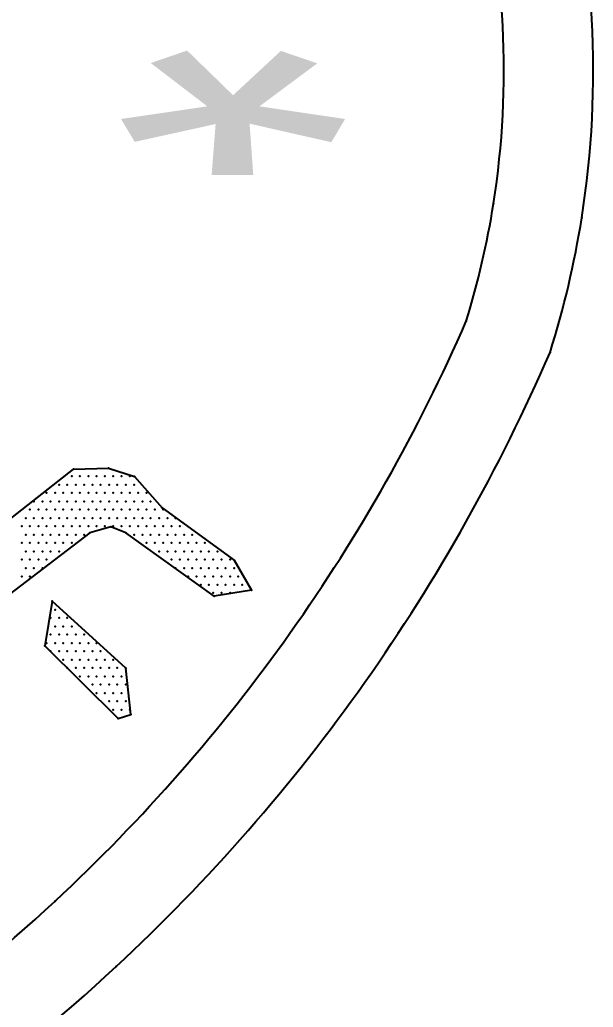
# Model space of a CAD drawing. Extents: x 180421 to 182279, y 668879 to 669787.
# Drawn here: x 181694.71 to 181702.15, y 669709.2 to 669722.01 of the extents above; entities that cross this region are included whole.
import ezdxf
from ezdxf.enums import TextEntityAlignment as Align

# ---------------------------------------------------------------- set-up
doc = ezdxf.new("R2010")
doc.units = 0
doc.header["$LTSCALE"] = 2.5
doc.header["$MEASUREMENT"] = 0
doc.layers.add('KOTERET', color=1, linetype='CONTINUOUS')
doc.styles.get("Standard").update_dxf_attribs({"font": 'heb.shx', "height": 0.5})

msp = doc.modelspace()

# ---------------------------------------------------------------- linework, layer by layer
at = {"layer": 'KOTERET', "color": 1, "linetype": 'Continuous'}
for points in [[(181688.795, 669737.3, 0.06433), (181676.054, 669740.815, 0.055067), (181664.732, 669741.153, 0.081051), (181651.357, 669738.403, 0.05642), (181642.886, 669734.022, 0.170965), (181636.373, 669726.427, 0.076819), (181635.38, 669721.935, 0.118306), (181636.969, 669715.09, 0.129737), (181642.047, 669709.321, 0.070189), (181651.985, 669704.085, 0.047922), (181659.438, 669702.19, 0.049022), (181670.105, 669701.425, 0.072792), (181685.707, 669704.127, 0.1248), (181695.958, 669709.732, 0.103709), (181701.589, 669717.697, 0.036886), (181702.001, 669719.444, 0.106536), (181701.716, 669724.569, 0.106243), (181696.649, 669732.307, 0.106919), (181688.795, 669737.3)], [(181659.628, 669703.335, 0.049045), (181670.074, 669702.586, 0.072972), (181685.38, 669705.246, 0.125195), (181695.166, 669710.582, 0.103069), (181700.502, 669718.104, 0.035565), (181700.856, 669719.629, 0.105225), (181700.613, 669724.21, 0.105504), (181695.836, 669731.484, 0.107235), (181688.373, 669736.223, 0.064474), (181675.89, 669739.665, 0.055181), (181664.801, 669739.997, 0.081162), (181651.774, 669737.321, 0.05669), (181643.498, 669733.035, 0.171614), (181637.455, 669726.01, 0.076301), (181636.541, 669721.893, 0.117637), (181638.009, 669715.612, 0.130118), (181642.712, 669710.276, 0.070334), (181652.381, 669705.177, 0.047983), (181659.628, 669703.335)]]:
    msp.add_lwpolyline(points, format="xyb", dxfattribs=at)
at = {"layer": 'KOTERET', "color": 2, "linetype": 'Continuous'}
for points in [[(181694.142, 669715.195), (181695.403, 669716.182)], [(181695.403, 669716.182), (181695.857, 669716.198)], [(181695.857, 669716.198), (181696.195, 669716.087)], [(181695.382, 669716.093), (181695.382, 669716.093)], [(181695.488, 669716.093), (181695.488, 669716.093)], [(181695.599, 669716.093), (181695.599, 669716.093)], [(181695.704, 669716.093), (181695.704, 669716.093)], [(181695.81, 669716.093), (181695.81, 669716.093)], [(181695.921, 669716.093), (181695.921, 669716.093)], [(181696.026, 669716.093), (181696.026, 669716.093)], [(181696.137, 669716.093), (181696.137, 669716.093)], [(181696.195, 669716.087), (181696.554, 669715.681)], [(181695.219, 669715.982), (181695.219, 669715.982)], [(181695.324, 669715.982), (181695.324, 669715.982)], [(181695.435, 669715.982), (181695.435, 669715.982)], [(181695.541, 669715.982), (181695.541, 669715.982)], [(181695.652, 669715.982), (181695.652, 669715.982)], [(181695.757, 669715.982), (181695.757, 669715.982)], [(181695.868, 669715.982), (181695.868, 669715.982)], [(181695.973, 669715.982), (181695.973, 669715.982)], [(181696.084, 669715.982), (181696.084, 669715.982)], [(181696.19, 669715.982), (181696.19, 669715.982)], [(181694.891, 669715.765), (181694.891, 669715.765)], [(181695.002, 669715.765), (181695.002, 669715.765)], [(181695.055, 669715.876), (181695.055, 669715.876)], [(181695.108, 669715.765), (181695.108, 669715.765)], [(181695.166, 669715.876), (181695.166, 669715.876)], [(181695.219, 669715.765), (181695.219, 669715.765)], [(181695.271, 669715.876), (181695.271, 669715.876)], [(181695.324, 669715.765), (181695.324, 669715.765)], [(181695.382, 669715.876), (181695.382, 669715.876)], [(181695.435, 669715.765), (181695.435, 669715.765)], [(181695.488, 669715.876), (181695.488, 669715.876)], [(181695.541, 669715.765), (181695.541, 669715.765)], [(181695.599, 669715.876), (181695.599, 669715.876)], [(181695.652, 669715.765), (181695.652, 669715.765)], [(181695.704, 669715.876), (181695.704, 669715.876)], [(181695.757, 669715.765), (181695.757, 669715.765)], [(181695.81, 669715.876), (181695.81, 669715.876)], [(181695.868, 669715.765), (181695.868, 669715.765)], [(181695.921, 669715.876), (181695.921, 669715.876)], [(181695.973, 669715.765), (181695.973, 669715.765)], [(181696.026, 669715.876), (181696.026, 669715.876)], [(181696.084, 669715.765), (181696.084, 669715.765)], [(181696.137, 669715.876), (181696.137, 669715.876)], [(181696.19, 669715.765), (181696.19, 669715.765)], [(181696.243, 669715.876), (181696.243, 669715.876)], [(181696.301, 669715.765), (181696.301, 669715.765)], [(181696.354, 669715.876), (181696.354, 669715.876)], [(181696.406, 669715.765), (181696.406, 669715.765)], [(181694.839, 669715.66), (181694.839, 669715.66)], [(181694.95, 669715.66), (181694.95, 669715.66)], [(181695.055, 669715.66), (181695.055, 669715.66)], [(181695.166, 669715.66), (181695.166, 669715.66)], [(181695.271, 669715.66), (181695.271, 669715.66)], [(181695.382, 669715.66), (181695.382, 669715.66)], [(181695.488, 669715.66), (181695.488, 669715.66)], [(181695.599, 669715.66), (181695.599, 669715.66)], [(181695.704, 669715.66), (181695.704, 669715.66)], [(181695.81, 669715.66), (181695.81, 669715.66)], [(181695.921, 669715.66), (181695.921, 669715.66)], [(181696.026, 669715.66), (181696.026, 669715.66)], [(181696.137, 669715.66), (181696.137, 669715.66)], [(181696.243, 669715.66), (181696.243, 669715.66)], [(181696.354, 669715.66), (181696.354, 669715.66)], [(181696.459, 669715.66), (181696.459, 669715.66)], [(181696.554, 669715.681), (181697.488, 669715.005)], [(181696.57, 669715.66), (181696.57, 669715.66)], [(181694.786, 669715.549), (181694.786, 669715.549)], [(181694.891, 669715.549), (181694.891, 669715.549)], [(181695.002, 669715.549), (181695.002, 669715.549)], [(181695.108, 669715.549), (181695.108, 669715.549)], [(181695.219, 669715.549), (181695.219, 669715.549)], [(181695.324, 669715.549), (181695.324, 669715.549)], [(181695.435, 669715.549), (181695.435, 669715.549)], [(181695.541, 669715.549), (181695.541, 669715.549)], [(181695.652, 669715.549), (181695.652, 669715.549)], [(181695.757, 669715.549), (181695.757, 669715.549)], [(181695.868, 669715.549), (181695.868, 669715.549)], [(181695.973, 669715.549), (181695.973, 669715.549)], [(181696.084, 669715.549), (181696.084, 669715.549)], [(181696.19, 669715.549), (181696.19, 669715.549)], [(181696.301, 669715.549), (181696.301, 669715.549)], [(181696.406, 669715.549), (181696.406, 669715.549)], [(181696.517, 669715.549), (181696.517, 669715.549)], [(181696.623, 669715.549), (181696.623, 669715.549)], [(181696.728, 669715.549), (181696.728, 669715.549)], [(181694.733, 669715.443), (181694.733, 669715.443)], [(181694.839, 669715.443), (181694.839, 669715.443)], [(181694.95, 669715.443), (181694.95, 669715.443)], [(181695.055, 669715.443), (181695.055, 669715.443)], [(181695.166, 669715.443), (181695.166, 669715.443)], [(181695.271, 669715.443), (181695.271, 669715.443)], [(181695.382, 669715.443), (181695.382, 669715.443)], [(181695.488, 669715.443), (181695.488, 669715.443)], [(181695.599, 669715.443), (181695.599, 669715.443)], [(181695.889, 669715.438), (181695.615, 669715.359)], [(181695.704, 669715.443), (181695.704, 669715.443)], [(181695.81, 669715.443), (181695.81, 669715.443)], [(181696.084, 669715.359), (181695.889, 669715.438)], [(181695.921, 669715.443), (181695.921, 669715.443)], [(181696.026, 669715.443), (181696.026, 669715.443)], [(181696.137, 669715.443), (181696.137, 669715.443)], [(181696.243, 669715.443), (181696.243, 669715.443)], [(181696.354, 669715.443), (181696.354, 669715.443)], [(181696.459, 669715.443), (181696.459, 669715.443)], [(181696.57, 669715.443), (181696.57, 669715.443)], [(181696.675, 669715.443), (181696.675, 669715.443)], [(181696.786, 669715.443), (181696.786, 669715.443)], [(181695.615, 669715.359), (181694.031, 669714.15)], [(181694.786, 669715.332), (181694.786, 669715.332)], [(181694.891, 669715.332), (181694.891, 669715.332)], [(181695.002, 669715.332), (181695.002, 669715.332)], [(181695.108, 669715.332), (181695.108, 669715.332)], [(181695.219, 669715.332), (181695.219, 669715.332)], [(181695.324, 669715.332), (181695.324, 669715.332)], [(181695.435, 669715.332), (181695.435, 669715.332)], [(181695.541, 669715.332), (181695.541, 669715.332)], [(181697.23, 669714.535), (181696.084, 669715.359)], [(181696.19, 669715.332), (181696.19, 669715.332)], [(181696.301, 669715.332), (181696.301, 669715.332)], [(181696.406, 669715.332), (181696.406, 669715.332)], [(181696.517, 669715.332), (181696.517, 669715.332)], [(181696.623, 669715.332), (181696.623, 669715.332)], [(181696.728, 669715.332), (181696.728, 669715.332)], [(181696.839, 669715.332), (181696.839, 669715.332)], [(181696.945, 669715.332), (181696.945, 669715.332)], [(181694.733, 669715.227), (181694.733, 669715.227)], [(181694.839, 669715.227), (181694.839, 669715.227)], [(181694.95, 669715.227), (181694.95, 669715.227)], [(181695.055, 669715.227), (181695.055, 669715.227)], [(181695.166, 669715.227), (181695.166, 669715.227)], [(181695.271, 669715.227), (181695.271, 669715.227)], [(181695.382, 669715.227), (181695.382, 669715.227)], [(181696.354, 669715.227), (181696.354, 669715.227)], [(181696.459, 669715.227), (181696.459, 669715.227)], [(181696.57, 669715.227), (181696.57, 669715.227)], [(181696.675, 669715.227), (181696.675, 669715.227)], [(181696.786, 669715.227), (181696.786, 669715.227)], [(181696.892, 669715.227), (181696.892, 669715.227)], [(181697.003, 669715.227), (181697.003, 669715.227)], [(181697.108, 669715.227), (181697.108, 669715.227)], [(181694.733, 669715.011), (181694.733, 669715.011)], [(181694.786, 669715.116), (181694.786, 669715.116)], [(181694.839, 669715.011), (181694.839, 669715.011)], [(181694.891, 669715.116), (181694.891, 669715.116)], [(181694.95, 669715.011), (181694.95, 669715.011)], [(181695.002, 669715.116), (181695.002, 669715.116)], [(181695.055, 669715.011), (181695.055, 669715.011)], [(181695.108, 669715.116), (181695.108, 669715.116)], [(181695.219, 669715.116), (181695.219, 669715.116)], [(181696.517, 669715.116), (181696.517, 669715.116)], [(181696.623, 669715.116), (181696.623, 669715.116)], [(181696.675, 669715.011), (181696.675, 669715.011)], [(181696.728, 669715.116), (181696.728, 669715.116)], [(181696.786, 669715.011), (181696.786, 669715.011)], [(181696.839, 669715.116), (181696.839, 669715.116)], [(181696.892, 669715.011), (181696.892, 669715.011)], [(181696.945, 669715.116), (181696.945, 669715.116)], [(181697.003, 669715.011), (181697.003, 669715.011)], [(181697.056, 669715.116), (181697.056, 669715.116)], [(181697.108, 669715.011), (181697.108, 669715.011)], [(181697.161, 669715.116), (181697.161, 669715.116)], [(181697.219, 669715.011), (181697.219, 669715.011)], [(181697.272, 669715.116), (181697.272, 669715.116)], [(181697.325, 669715.011), (181697.325, 669715.011)], [(181697.436, 669715.011), (181697.436, 669715.011)], [(181697.488, 669715.005), (181697.715, 669714.615)], [(181694.786, 669714.9), (181694.786, 669714.9)], [(181694.891, 669714.9), (181694.891, 669714.9)], [(181695.002, 669714.9), (181695.002, 669714.9)], [(181696.728, 669714.9), (181696.728, 669714.9)], [(181696.839, 669714.9), (181696.839, 669714.9)], [(181696.945, 669714.9), (181696.945, 669714.9)], [(181697.056, 669714.9), (181697.056, 669714.9)], [(181697.161, 669714.9), (181697.161, 669714.9)], [(181697.272, 669714.9), (181697.272, 669714.9)], [(181697.377, 669714.9), (181697.377, 669714.9)], [(181697.488, 669714.9), (181697.488, 669714.9)], [(181694.733, 669714.794), (181694.733, 669714.794)], [(181694.839, 669714.794), (181694.839, 669714.794)], [(181696.892, 669714.794), (181696.892, 669714.794)], [(181697.003, 669714.794), (181697.003, 669714.794)], [(181697.108, 669714.794), (181697.108, 669714.794)], [(181697.219, 669714.794), (181697.219, 669714.794)], [(181697.325, 669714.794), (181697.325, 669714.794)], [(181697.436, 669714.794), (181697.436, 669714.794)], [(181697.541, 669714.794), (181697.541, 669714.794)], [(181697.056, 669714.683), (181697.056, 669714.683)], [(181697.161, 669714.683), (181697.161, 669714.683)], [(181697.715, 669714.615), (181697.23, 669714.535)], [(181697.272, 669714.683), (181697.272, 669714.683)], [(181697.377, 669714.683), (181697.377, 669714.683)], [(181697.488, 669714.683), (181697.488, 669714.683)], [(181697.594, 669714.683), (181697.594, 669714.683)], [(181697.219, 669714.578), (181697.219, 669714.578)], [(181697.325, 669714.578), (181697.325, 669714.578)], [(181697.436, 669714.578), (181697.436, 669714.578)], [(181695.129, 669714.472), (181695.034, 669713.892)], [(181696.084, 669713.601), (181695.129, 669714.472)], [(181695.166, 669714.361), (181695.166, 669714.361)], [(181695.108, 669714.256), (181695.108, 669714.256)], [(181695.219, 669714.256), (181695.219, 669714.256)], [(181695.324, 669714.256), (181695.324, 669714.256)], [(181695.166, 669714.145), (181695.166, 669714.145)], [(181695.271, 669714.145), (181695.271, 669714.145)], [(181695.382, 669714.145), (181695.382, 669714.145)], [(181695.108, 669714.039), (181695.108, 669714.039)], [(181695.219, 669714.039), (181695.219, 669714.039)], [(181695.324, 669714.039), (181695.324, 669714.039)], [(181695.435, 669714.039), (181695.435, 669714.039)], [(181695.541, 669714.039), (181695.541, 669714.039)], [(181695.034, 669713.892), (181695.984, 669712.952)], [(181695.055, 669713.929), (181695.055, 669713.929)], [(181695.166, 669713.929), (181695.166, 669713.929)], [(181695.271, 669713.929), (181695.271, 669713.929)], [(181695.382, 669713.929), (181695.382, 669713.929)], [(181695.488, 669713.929), (181695.488, 669713.929)], [(181695.599, 669713.929), (181695.599, 669713.929)], [(181695.704, 669713.929), (181695.704, 669713.929)], [(181695.108, 669713.823), (181695.108, 669713.823)], [(181695.219, 669713.823), (181695.219, 669713.823)], [(181695.324, 669713.823), (181695.324, 669713.823)], [(181695.435, 669713.823), (181695.435, 669713.823)], [(181695.541, 669713.823), (181695.541, 669713.823)], [(181695.652, 669713.823), (181695.652, 669713.823)], [(181695.757, 669713.823), (181695.757, 669713.823)], [(181695.271, 669713.712), (181695.271, 669713.712)], [(181695.324, 669713.607), (181695.324, 669713.607)], [(181695.382, 669713.712), (181695.382, 669713.712)], [(181695.435, 669713.607), (181695.435, 669713.607)], [(181695.488, 669713.712), (181695.488, 669713.712)], [(181695.541, 669713.607), (181695.541, 669713.607)], [(181695.599, 669713.712), (181695.599, 669713.712)], [(181695.652, 669713.607), (181695.652, 669713.607)], [(181695.704, 669713.712), (181695.704, 669713.712)], [(181695.757, 669713.607), (181695.757, 669713.607)], [(181695.81, 669713.712), (181695.81, 669713.712)], [(181695.868, 669713.607), (181695.868, 669713.607)], [(181695.921, 669713.712), (181695.921, 669713.712)], [(181695.973, 669713.607), (181695.973, 669713.607)], [(181696.148, 669713), (181696.084, 669713.601)], [(181695.488, 669713.496), (181695.488, 669713.496)], [(181695.599, 669713.496), (181695.599, 669713.496)], [(181695.704, 669713.496), (181695.704, 669713.496)], [(181695.81, 669713.496), (181695.81, 669713.496)], [(181695.921, 669713.496), (181695.921, 669713.496)], [(181696.026, 669713.496), (181696.026, 669713.496)], [(181695.652, 669713.39), (181695.652, 669713.39)], [(181695.757, 669713.39), (181695.757, 669713.39)], [(181695.868, 669713.39), (181695.868, 669713.39)], [(181695.973, 669713.39), (181695.973, 669713.39)], [(181696.084, 669713.39), (181696.084, 669713.39)], [(181695.704, 669713.279), (181695.704, 669713.279)], [(181695.81, 669713.279), (181695.81, 669713.279)], [(181695.921, 669713.279), (181695.921, 669713.279)], [(181696.026, 669713.279), (181696.026, 669713.279)], [(181695.868, 669713.174), (181695.868, 669713.174)], [(181695.973, 669713.174), (181695.973, 669713.174)], [(181696.084, 669713.174), (181696.084, 669713.174)], [(181695.921, 669713.063), (181695.921, 669713.063)], [(181695.984, 669712.952), (181696.148, 669713)], [(181696.026, 669713.063), (181696.026, 669713.063)], [(181696.137, 669713.063), (181696.137, 669713.063)]]:
    msp.add_lwpolyline(points, dxfattribs=at)
at = {"layer": 'KOTERET', "color": 1}
for p in [(181700.856, 669719.629), (181702.001, 669719.444), (181700.502, 669718.104), (181701.589, 669717.697), (181695.403, 669716.182), (181695.403, 669716.182), (181695.857, 669716.198), (181695.857, 669716.198), (181695.382, 669716.093), (181695.382, 669716.093), (181695.488, 669716.093), (181695.488, 669716.093), (181695.599, 669716.093), (181695.599, 669716.093), (181695.704, 669716.093), (181695.704, 669716.093), (181695.81, 669716.093), (181695.81, 669716.093), (181695.921, 669716.093), (181695.921, 669716.093), (181696.026, 669716.093), (181696.026, 669716.093), (181696.137, 669716.093), (181696.137, 669716.093), (181696.195, 669716.087), (181696.195, 669716.087), (181695.219, 669715.982), (181695.219, 669715.982), (181695.324, 669715.982), (181695.324, 669715.982), (181695.435, 669715.982), (181695.435, 669715.982), (181695.541, 669715.982), (181695.541, 669715.982), (181695.652, 669715.982), (181695.652, 669715.982), (181695.757, 669715.982), (181695.757, 669715.982), (181695.868, 669715.982), (181695.868, 669715.982), (181695.973, 669715.982), (181695.973, 669715.982), (181696.084, 669715.982), (181696.084, 669715.982), (181696.19, 669715.982), (181696.19, 669715.982), (181694.891, 669715.765), (181694.891, 669715.765), (181695.002, 669715.765), (181695.002, 669715.765), (181695.055, 669715.876), (181695.055, 669715.876), (181695.108, 669715.765), (181695.108, 669715.765), (181695.166, 669715.876), (181695.166, 669715.876), (181695.219, 669715.765), (181695.219, 669715.765), (181695.271, 669715.876), (181695.271, 669715.876), (181695.324, 669715.765), (181695.324, 669715.765), (181695.382, 669715.876), (181695.382, 669715.876), (181695.435, 669715.765), (181695.435, 669715.765), (181695.488, 669715.876), (181695.488, 669715.876), (181695.541, 669715.765), (181695.541, 669715.765), (181695.599, 669715.876), (181695.599, 669715.876), (181695.652, 669715.765), (181695.652, 669715.765), (181695.704, 669715.876), (181695.704, 669715.876), (181695.757, 669715.765), (181695.757, 669715.765), (181695.81, 669715.876), (181695.81, 669715.876), (181695.868, 669715.765), (181695.868, 669715.765), (181695.921, 669715.876), (181695.921, 669715.876), (181695.973, 669715.765), (181695.973, 669715.765), (181696.026, 669715.876), (181696.026, 669715.876), (181696.084, 669715.765), (181696.084, 669715.765), (181696.137, 669715.876), (181696.137, 669715.876), (181696.19, 669715.765), (181696.19, 669715.765), (181696.243, 669715.876), (181696.243, 669715.876), (181696.301, 669715.765), (181696.301, 669715.765), (181696.354, 669715.876), (181696.354, 669715.876), (181696.406, 669715.765), (181696.406, 669715.765), (181694.839, 669715.66), (181694.839, 669715.66), (181694.95, 669715.66), (181694.95, 669715.66), (181695.055, 669715.66), (181695.055, 669715.66), (181695.166, 669715.66), (181695.166, 669715.66), (181695.271, 669715.66), (181695.271, 669715.66), (181695.382, 669715.66), (181695.382, 669715.66), (181695.488, 669715.66), (181695.488, 669715.66), (181695.599, 669715.66), (181695.599, 669715.66), (181695.704, 669715.66), (181695.704, 669715.66), (181695.81, 669715.66), (181695.81, 669715.66), (181695.921, 669715.66), (181695.921, 669715.66), (181696.026, 669715.66), (181696.026, 669715.66), (181696.137, 669715.66), (181696.137, 669715.66), (181696.243, 669715.66), (181696.243, 669715.66), (181696.354, 669715.66), (181696.354, 669715.66), (181696.459, 669715.66), (181696.459, 669715.66), (181696.554, 669715.681), (181696.554, 669715.681), (181696.57, 669715.66), (181696.57, 669715.66), (181694.786, 669715.549), (181694.786, 669715.549), (181694.891, 669715.549), (181694.891, 669715.549), (181695.002, 669715.549), (181695.002, 669715.549), (181695.108, 669715.549), (181695.108, 669715.549), (181695.219, 669715.549), (181695.219, 669715.549), (181695.324, 669715.549), (181695.324, 669715.549), (181695.435, 669715.549), (181695.435, 669715.549), (181695.541, 669715.549), (181695.541, 669715.549), (181695.652, 669715.549), (181695.652, 669715.549), (181695.757, 669715.549), (181695.757, 669715.549), (181695.868, 669715.549), (181695.868, 669715.549), (181695.973, 669715.549), (181695.973, 669715.549), (181696.084, 669715.549), (181696.084, 669715.549), (181696.19, 669715.549), (181696.19, 669715.549), (181696.301, 669715.549), (181696.301, 669715.549), (181696.406, 669715.549), (181696.406, 669715.549), (181696.517, 669715.549), (181696.517, 669715.549), (181696.623, 669715.549), (181696.623, 669715.549), (181696.728, 669715.549), (181696.728, 669715.549), (181694.733, 669715.443), (181694.733, 669715.443), (181694.839, 669715.443), (181694.839, 669715.443), (181694.95, 669715.443), (181694.95, 669715.443), (181695.055, 669715.443), (181695.055, 669715.443), (181695.166, 669715.443), (181695.166, 669715.443), (181695.271, 669715.443), (181695.271, 669715.443), (181695.382, 669715.443), (181695.382, 669715.443), (181695.488, 669715.443), (181695.488, 669715.443), (181695.599, 669715.443), (181695.599, 669715.443), (181695.704, 669715.443), (181695.704, 669715.443), (181695.81, 669715.443), (181695.81, 669715.443), (181695.889, 669715.438), (181695.889, 669715.438), (181695.921, 669715.443), (181695.921, 669715.443), (181696.026, 669715.443), (181696.026, 669715.443), (181696.137, 669715.443), (181696.137, 669715.443), (181696.243, 669715.443), (181696.243, 669715.443), (181696.354, 669715.443), (181696.354, 669715.443), (181696.459, 669715.443), (181696.459, 669715.443), (181696.57, 669715.443), (181696.57, 669715.443), (181696.675, 669715.443), (181696.675, 669715.443), (181696.786, 669715.443), (181696.786, 669715.443), (181694.786, 669715.332), (181694.786, 669715.332), (181694.891, 669715.332), (181694.891, 669715.332), (181695.002, 669715.332), (181695.002, 669715.332), (181695.108, 669715.332), (181695.108, 669715.332), (181695.219, 669715.332), (181695.219, 669715.332), (181695.324, 669715.332), (181695.324, 669715.332), (181695.435, 669715.332), (181695.435, 669715.332), (181695.541, 669715.332), (181695.541, 669715.332), (181695.615, 669715.359), (181695.615, 669715.359), (181696.084, 669715.359), (181696.084, 669715.359), (181696.19, 669715.332), (181696.19, 669715.332), (181696.301, 669715.332), (181696.301, 669715.332), (181696.406, 669715.332), (181696.406, 669715.332), (181696.517, 669715.332), (181696.517, 669715.332), (181696.623, 669715.332), (181696.623, 669715.332), (181696.728, 669715.332), (181696.728, 669715.332), (181696.839, 669715.332), (181696.839, 669715.332), (181696.945, 669715.332), (181696.945, 669715.332), (181694.733, 669715.227), (181694.733, 669715.227), (181694.839, 669715.227), (181694.839, 669715.227), (181694.95, 669715.227), (181694.95, 669715.227), (181695.055, 669715.227), (181695.055, 669715.227), (181695.166, 669715.227), (181695.166, 669715.227), (181695.271, 669715.227), (181695.271, 669715.227), (181695.382, 669715.227), (181695.382, 669715.227), (181696.354, 669715.227), (181696.354, 669715.227), (181696.459, 669715.227), (181696.459, 669715.227), (181696.57, 669715.227), (181696.57, 669715.227), (181696.675, 669715.227), (181696.675, 669715.227), (181696.786, 669715.227), (181696.786, 669715.227), (181696.892, 669715.227), (181696.892, 669715.227), (181697.003, 669715.227), (181697.003, 669715.227), (181697.108, 669715.227), (181697.108, 669715.227), (181694.733, 669715.011), (181694.733, 669715.011), (181694.786, 669715.116), (181694.786, 669715.116), (181694.839, 669715.011), (181694.839, 669715.011), (181694.891, 669715.116), (181694.891, 669715.116), (181694.95, 669715.011), (181694.95, 669715.011), (181695.002, 669715.116), (181695.002, 669715.116), (181695.055, 669715.011), (181695.055, 669715.011), (181695.108, 669715.116), (181695.108, 669715.116), (181695.219, 669715.116), (181695.219, 669715.116), (181696.517, 669715.116), (181696.517, 669715.116), (181696.623, 669715.116), (181696.623, 669715.116), (181696.675, 669715.011), (181696.675, 669715.011), (181696.728, 669715.116), (181696.728, 669715.116), (181696.786, 669715.011), (181696.786, 669715.011), (181696.839, 669715.116), (181696.839, 669715.116), (181696.892, 669715.011), (181696.892, 669715.011), (181696.945, 669715.116), (181696.945, 669715.116), (181697.003, 669715.011), (181697.003, 669715.011), (181697.056, 669715.116), (181697.056, 669715.116), (181697.108, 669715.011), (181697.108, 669715.011), (181697.161, 669715.116), (181697.161, 669715.116), (181697.219, 669715.011), (181697.219, 669715.011), (181697.272, 669715.116), (181697.272, 669715.116), (181697.325, 669715.011), (181697.325, 669715.011), (181697.436, 669715.011), (181697.436, 669715.011), (181697.488, 669715.005), (181697.488, 669715.005), (181694.786, 669714.9), (181694.786, 669714.9), (181694.891, 669714.9), (181694.891, 669714.9), (181695.002, 669714.9), (181695.002, 669714.9), (181696.728, 669714.9), (181696.728, 669714.9), (181696.839, 669714.9), (181696.839, 669714.9), (181696.945, 669714.9), (181696.945, 669714.9), (181697.056, 669714.9), (181697.056, 669714.9), (181697.161, 669714.9), (181697.161, 669714.9), (181697.272, 669714.9), (181697.272, 669714.9), (181697.377, 669714.9), (181697.377, 669714.9), (181697.488, 669714.9), (181697.488, 669714.9), (181694.733, 669714.794), (181694.733, 669714.794), (181694.839, 669714.794), (181694.839, 669714.794), (181696.892, 669714.794), (181696.892, 669714.794), (181697.003, 669714.794), (181697.003, 669714.794), (181697.108, 669714.794), (181697.108, 669714.794), (181697.219, 669714.794), (181697.219, 669714.794), (181697.325, 669714.794), (181697.325, 669714.794), (181697.436, 669714.794), (181697.436, 669714.794), (181697.541, 669714.794), (181697.541, 669714.794), (181697.056, 669714.683), (181697.056, 669714.683), (181697.161, 669714.683), (181697.161, 669714.683), (181697.272, 669714.683), (181697.272, 669714.683), (181697.377, 669714.683), (181697.377, 669714.683), (181697.488, 669714.683), (181697.488, 669714.683), (181697.594, 669714.683), (181697.594, 669714.683), (181697.715, 669714.615), (181697.715, 669714.615), (181697.219, 669714.578), (181697.219, 669714.578), (181697.23, 669714.535), (181697.23, 669714.535), (181697.325, 669714.578), (181697.325, 669714.578), (181697.436, 669714.578), (181697.436, 669714.578), (181695.129, 669714.472), (181695.129, 669714.472), (181695.166, 669714.361), (181695.166, 669714.361), (181695.108, 669714.256), (181695.108, 669714.256), (181695.219, 669714.256), (181695.219, 669714.256), (181695.324, 669714.256), (181695.324, 669714.256), (181695.166, 669714.145), (181695.166, 669714.145), (181695.271, 669714.145), (181695.271, 669714.145), (181695.382, 669714.145), (181695.382, 669714.145), (181695.108, 669714.039), (181695.108, 669714.039), (181695.219, 669714.039), (181695.219, 669714.039), (181695.324, 669714.039), (181695.324, 669714.039), (181695.435, 669714.039), (181695.435, 669714.039), (181695.541, 669714.039), (181695.541, 669714.039), (181695.034, 669713.892), (181695.034, 669713.892), (181695.055, 669713.929), (181695.055, 669713.929), (181695.166, 669713.929), (181695.166, 669713.929), (181695.271, 669713.929), (181695.271, 669713.929), (181695.382, 669713.929), (181695.382, 669713.929), (181695.488, 669713.929), (181695.488, 669713.929), (181695.599, 669713.929), (181695.599, 669713.929), (181695.704, 669713.929), (181695.704, 669713.929), (181695.108, 669713.823), (181695.108, 669713.823), (181695.219, 669713.823), (181695.219, 669713.823), (181695.324, 669713.823), (181695.324, 669713.823), (181695.435, 669713.823), (181695.435, 669713.823), (181695.541, 669713.823), (181695.541, 669713.823), (181695.652, 669713.823), (181695.652, 669713.823), (181695.757, 669713.823), (181695.757, 669713.823), (181695.271, 669713.712), (181695.271, 669713.712), (181695.324, 669713.607), (181695.324, 669713.607), (181695.382, 669713.712), (181695.382, 669713.712), (181695.435, 669713.607), (181695.435, 669713.607), (181695.488, 669713.712), (181695.488, 669713.712), (181695.541, 669713.607), (181695.541, 669713.607), (181695.599, 669713.712), (181695.599, 669713.712), (181695.652, 669713.607), (181695.652, 669713.607), (181695.704, 669713.712), (181695.704, 669713.712), (181695.757, 669713.607), (181695.757, 669713.607), (181695.81, 669713.712), (181695.81, 669713.712), (181695.868, 669713.607), (181695.868, 669713.607), (181695.921, 669713.712), (181695.921, 669713.712), (181695.973, 669713.607), (181695.973, 669713.607), (181696.084, 669713.601), (181696.084, 669713.601), (181695.488, 669713.496), (181695.488, 669713.496), (181695.599, 669713.496), (181695.599, 669713.496), (181695.704, 669713.496), (181695.704, 669713.496), (181695.81, 669713.496), (181695.81, 669713.496), (181695.921, 669713.496), (181695.921, 669713.496), (181696.026, 669713.496), (181696.026, 669713.496), (181695.652, 669713.39), (181695.652, 669713.39), (181695.757, 669713.39), (181695.757, 669713.39), (181695.868, 669713.39), (181695.868, 669713.39), (181695.973, 669713.39), (181695.973, 669713.39), (181696.084, 669713.39), (181696.084, 669713.39), (181695.704, 669713.279), (181695.704, 669713.279), (181695.81, 669713.279), (181695.81, 669713.279), (181695.921, 669713.279), (181695.921, 669713.279), (181696.026, 669713.279), (181696.026, 669713.279), (181695.868, 669713.174), (181695.868, 669713.174), (181695.973, 669713.174), (181695.973, 669713.174), (181696.084, 669713.174), (181696.084, 669713.174), (181695.921, 669713.063), (181695.921, 669713.063), (181695.984, 669712.952), (181695.984, 669712.952), (181696.026, 669713.063), (181696.026, 669713.063), (181696.137, 669713.063), (181696.137, 669713.063), (181696.148, 669713), (181696.148, 669713), (181695.166, 669710.582), (181695.958, 669709.732)]:
    msp.add_point(p, dxfattribs=at)

# ---------------------------------------------------------------- texts
at = {"layer": 'KOTERET', "color": 1, "width": 1.5}
msp.add_text('*', height=3.167, rotation=180, dxfattribs=at).set_placement((181699.061, 669723.165), (181695.894, 669723.165), align=Align.FIT)

doc.saveas('drawing.dxf')
